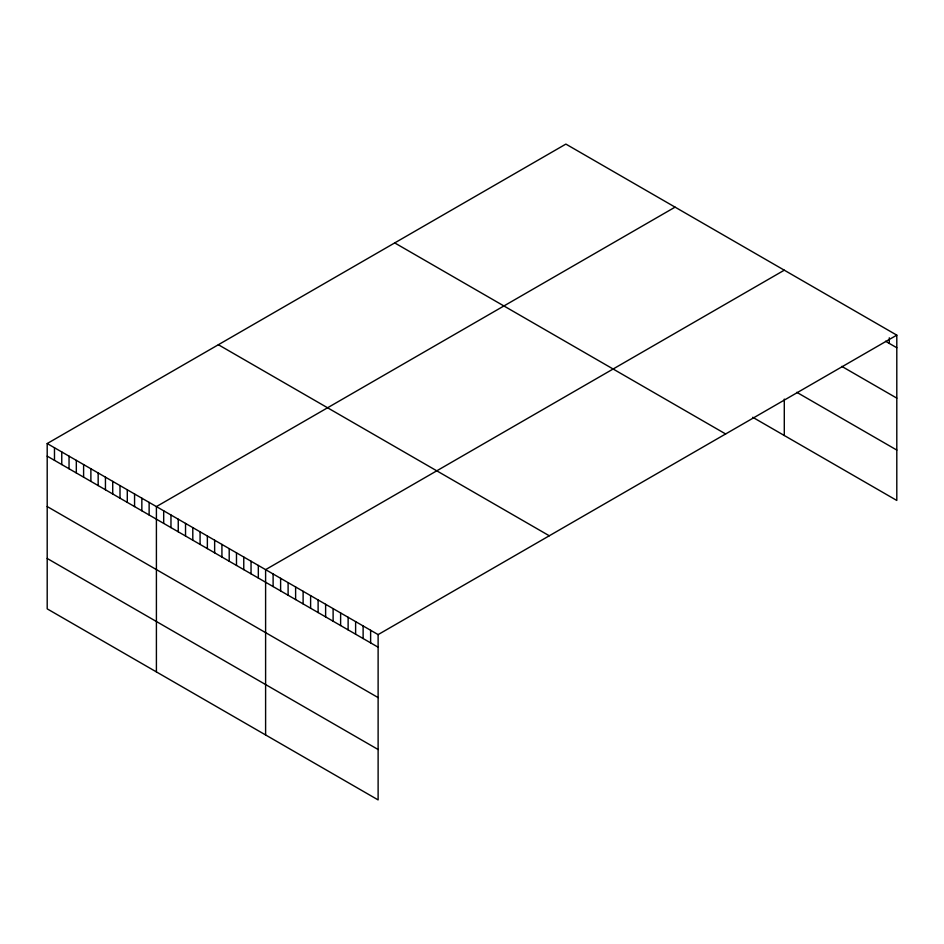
<?xml version="1.0" encoding="UTF-8"?>
<svg xmlns="http://www.w3.org/2000/svg" width="944" height="944" viewBox="0 0 944 944"><rect width="100%" height="100%" fill="white"/><g stroke="black" fill="none" stroke-linecap="round" stroke-linejoin="round"><path stroke-width="1.42" d="M896.8 335.144L378.119 634.604L378.119 799.91L47.2 608.856L47.2 443.55L565.881 144.09L896.8 335.144L896.8 500.45L752.734 417.283M675.078 207.137L156.409 506.598L156.409 671.904M784.287 270.185L265.606 569.645L265.606 734.951M885.543 341.244L896.8 347.746M841.788 366.378L896.8 398.132M796.783 392.315L896.8 450.064M394.71 242.915L725.641 433.969M218.359 344.725L549.29 535.779M47.2 443.55L378.119 634.604M47.2 456.141L378.119 647.195M47.2 506.539L378.119 697.592M47.2 558.459L378.119 749.512M889.295 337.81L889.295 343.415M784.287 399.1L784.287 435.491M370.626 630.273L370.626 642.864M363.121 625.943L363.121 638.533M355.617 621.612L355.617 634.203M348.124 617.282L348.124 629.872M340.619 612.951L340.619 625.542M333.114 608.62L333.114 621.211M325.621 604.29L325.621 616.88M318.116 599.959L318.116 612.55M310.611 595.629L310.611 608.219M303.118 591.298L303.118 603.889M295.614 586.967L295.614 599.558M288.109 582.637L288.109 595.227M280.616 578.306L280.616 590.897M273.111 573.976L273.111 586.566M258.326 565.444L258.326 578.035M251.045 561.232L251.045 573.834M243.764 557.031L243.764 569.633M236.484 552.83L236.484 565.432M229.203 548.629L229.203 561.22M221.923 544.428L221.923 557.019M214.642 540.216L214.642 552.818M207.361 536.015L207.361 548.617M200.081 531.814L200.081 544.405M192.8 527.613L192.8 540.204M185.531 523.413L185.531 536.003M178.251 519.2L178.251 531.802M170.97 514.999L170.97 527.602M163.69 510.798L163.69 523.389M149.128 502.397L149.128 514.987M141.848 498.184L141.848 510.787M134.567 493.983L134.567 506.586M127.287 489.783L127.287 502.373M120.006 485.582L120.006 498.172M112.725 481.381L112.725 493.972M105.445 477.168L105.445 489.771M98.164 472.968L98.164 485.57M90.884 468.767L90.884 481.357M83.603 464.566L83.603 477.157M76.322 460.365L76.322 472.956M69.042 456.153L69.042 468.755M61.761 451.952L61.761 464.554M54.481 447.751L54.481 460.342"/></g></svg>
